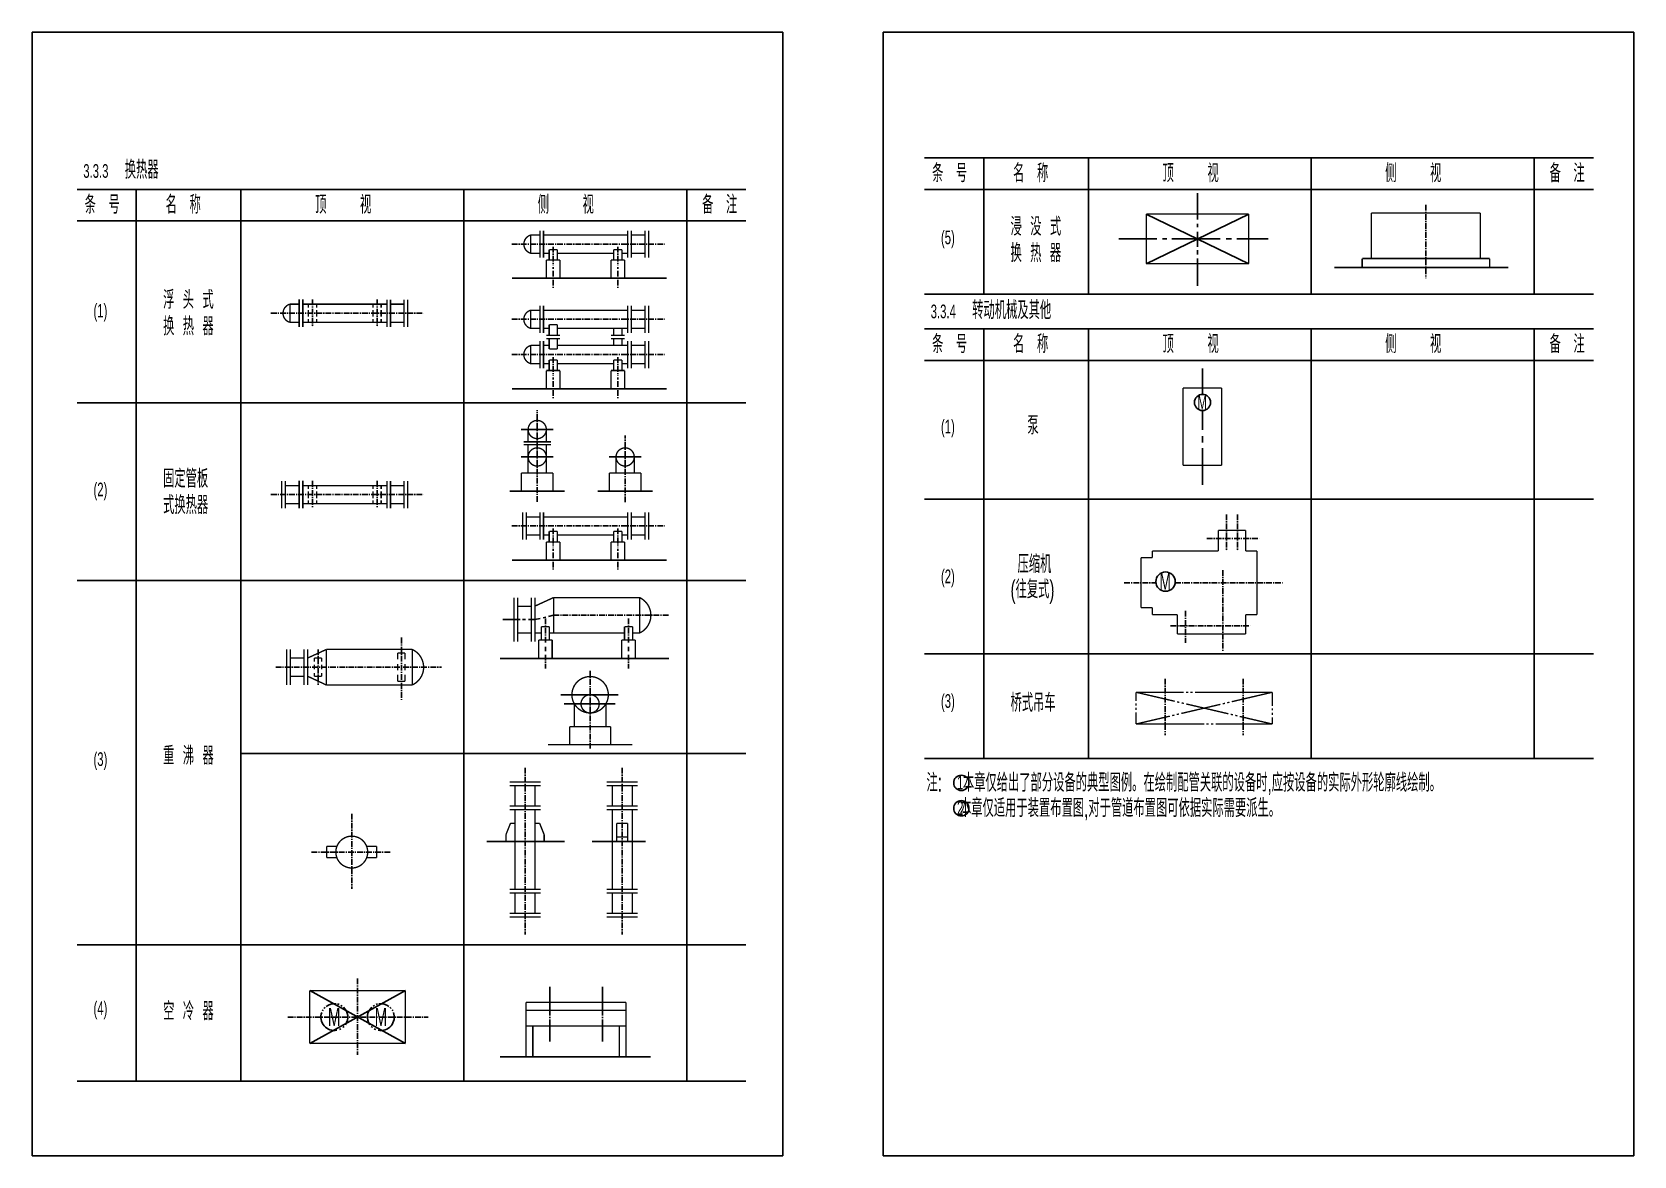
# Model space of a CAD drawing. Header units: inches. Extents: x -18 to 2014, y 4 to 801.
# Drawn here: x 1101.5 to 1453.5, y 552.9 to 799.9 of the extents above; entities that cross this region are included whole.
import ezdxf

# ---------------------------------------------------------------- set-up
doc = ezdxf.new("R2010")
doc.units = ezdxf.units.IN
doc.header["$MEASUREMENT"] = 0
doc.linetypes.add('CENTER', pattern=[2, 1.25, -0.25, 0.25, -0.25])
doc.styles.get("Standard").update_dxf_attribs({"font": 'pdatxt.shx', "bigfont": 'hztxt.shx'})

msp = doc.modelspace()

# ---------------------------------------------------------------- linework, layer by layer
at = {"color": 3}
for p, q in [((1101.471677531648, 799.9222057651165), (1266.471677531648, 799.9222057651165)), ((1101.471677531648, 552.9222057651165), (1101.471677531648, 799.9222057651165)), ((1266.471677531648, 799.9222057651165), (1266.471677531648, 552.9222057651165)), ((1288.548120083689, 552.9222057651165), (1288.548120083689, 799.9222057651165)), ((1288.548120083689, 799.9222057651165), (1453.548120083689, 799.9222057651165)), ((1453.548120083689, 799.9222057651165), (1453.548120083689, 552.9222057651165)), ((1297.629512718955, 772.2471729214911), (1444.629512718955, 772.2471729214911)), ((1310.629512718955, 772.2471729214911), (1310.629512718955, 742.3132085268888)), ((1333.629512718955, 772.2471729214911), (1333.629512718955, 742.3132085268888)), ((1382.629512718955, 772.2471729214911), (1382.629512718955, 742.3132085268888)), ((1431.629512718955, 772.2471729214911), (1431.629512718955, 742.3132085268888)), ((1111.369897073809, 765.3319345119543), (1258.369897073809, 765.3319345119543)), ((1124.369897073809, 765.3319345119543), (1124.369897073809, 569.3319345119543)), ((1147.369897073809, 765.3319345119543), (1147.369897073809, 569.3319345119543)), ((1196.369897073809, 765.3319345119543), (1196.369897073809, 569.3319345119543)), ((1245.369897073809, 765.3319345119543), (1245.36989707381, 569.3319345119543)), ((1297.629512718955, 765.3132085268888), (1444.629512718955, 765.3132085268888)), ((1357.624707480202, 764.5075521447201), (1357.624707480202, 758.7356069322142)), ((1111.369897073809, 758.397970117352), (1258.369897073809, 758.397970117352)), ((1346.374707480202, 749.0143904572789), (1368.874707480202, 759.9169858163262)), ((1368.874707480202, 749.0143904572789), (1346.374707480202, 759.9169858163262)), ((1357.624707480202, 757.8058962756146), (1357.624707480202, 757.01564234915)), ((1348.706299878563, 754.4810452647455), (1340.345517931102, 754.4810452647455)), ((1350.846074452209, 754.4810452647455), (1349.915737363414, 754.4810452647455)), ((1362.568327615672, 754.4810452647455), (1352.00899946611, 754.4810452647455)), ((1357.624707480202, 756.0394478711045), (1357.624707480202, 752.6924916136652)), ((1365.080242138906, 754.4810452647455), (1363.917320777913, 754.4810452647455)), ((1373.181266225406, 754.4810452647455), (1366.289679623758, 754.4810452647455)), ((1357.624707480202, 751.995207962991), (1357.624707480202, 751.0190134849455)), ((1357.624707480202, 750.182275737035), (1357.624707480202, 744.136911923243)), ((1387.717697004509, 748.1536564732505), (1425.902539796092, 748.1536564732505)), ((1206.982624456852, 745.8043851030742), (1240.895180081215, 745.8043851030742)), ((1160.153938203091, 741.1195121234741), (1160.153938203091, 735.119512123474)), ((1160.953938203091, 741.1195121234741), (1160.953938203091, 735.119512123474)), ((1297.629512718955, 742.3132085268888), (1444.629512718955, 742.3132085268888)), ((1297.629512718955, 734.6953329556405), (1444.629512718955, 734.6953329556405)), ((1310.629512718955, 734.6953329556405), (1310.629512718955, 640.2613685610382)), ((1333.629512718955, 734.6953329556405), (1333.629512718955, 640.2613685610382)), ((1382.629512718955, 734.6953329556405), (1382.629512718955, 640.2613685610382)), ((1431.629512718955, 734.6953329556405), (1431.629512718955, 640.2613685610382)), ((1297.629512718955, 727.7613685610382), (1444.629512718955, 727.7613685610382)), ((1358.704737917425, 725.9940091736779), (1358.704737917425, 720.2960843206778)), ((1111.369897073809, 718.397970117352), (1258.369897073809, 718.397970117352)), ((1206.982624456852, 721.5397565871034), (1240.895180081215, 721.5397565871034)), ((1358.704737917425, 716.7453014926948), (1358.704737917425, 712.5176345045621)), ((1209.003539271024, 712.564566939467), (1216.003539271024, 712.564566939467)), ((1358.704737917425, 711.1258317465453), (1358.704737917425, 709.680502163833)), ((1358.704737917425, 708.4492930443944), (1358.704737917425, 700.4464429831879)), ((1209.003539271024, 706.5392746300445), (1216.003539271024, 706.5392746300445)), ((1228.328168689543, 706.5392746300445), (1235.328168689543, 706.5392746300445)), ((1160.153938203091, 701.2604790774644), (1160.153938203091, 695.2604790774644)), ((1160.953938203091, 701.2604790774644), (1160.953938203091, 695.2604790774644)), ((1206.503539271024, 699.0392746300445), (1218.503539271024, 699.0392746300445)), ((1225.828168689543, 699.0392746300445), (1237.828168689543, 699.0392746300445)), ((1297.629512718955, 697.2613685610382), (1444.629512718955, 697.2613685610382)), ((1206.982624456852, 683.8743149535137), (1240.895180081215, 683.8743149535137)), ((1111.369897073809, 679.397970117352), (1258.369897073809, 679.397970117352)), ((1204.977880544297, 670.783045743891), (1208.757299169695, 670.783045743891)), ((1209.284662116857, 670.783045743891), (1209.943862147903, 670.783045743891)), ((1210.603062178948, 670.783045743891), (1211.988392250703, 670.783045743891)), ((1211.988392250703, 670.783045743891), (1213.147605026231, 671.0532985895175)), ((1213.792248212188, 671.2035873536654), (1214.382658951163, 671.341232646803)), ((1215.014751711738, 671.4885954699635), (1216.088392250703, 671.7388984488132)), ((1204.349470870406, 662.2634024838803), (1241.404871198056, 662.2634024838803)), ((1297.629512718955, 663.2613685610382), (1444.629512718955, 663.2613685610382)), ((1220.627548396472, 656.2161042116127), (1220.627548396472, 656.3134285795186)), ((1227.627548396472, 656.2161042116127), (1227.627548396472, 656.3134285795186)), ((1217.724880190392, 654.279612538509), (1230.308247845892, 654.279612538509)), ((1218.459673488841, 652.279612538509), (1229.665299600227, 652.279612538509)), ((1147.369897073809, 641.397970117352), (1258.369897073809, 641.397970117352)), ((1297.629512718955, 640.2613685610382), (1444.629512718955, 640.2613685610382)), ((1201.42174954156, 622.0330544078674), (1218.494876558232, 622.0330544078674)), ((1224.604192632919, 622.0330544078674), (1236.278263946713, 622.0330544078674)), ((1111.369897073809, 599.3319345119543), (1258.369897073809, 599.3319345119543)), ((1183.522333573603, 589.2504557773019), (1162.522333573603, 577.6504557773019)), ((1162.522333573603, 589.2504557773019), (1183.522333573603, 577.6504557773019)), ((1215.238815824954, 583.8172599650406), (1215.238815824954, 590.0628584419336)), ((1226.838815824954, 583.8172599650406), (1226.838815824954, 590.0628584419337)), ((1215.238815824954, 583.2172599650406), (1215.238815824954, 583.5172599650406)), ((1215.238815824954, 578.0628584419337), (1215.238815824954, 582.9172599650407)), ((1226.838815824954, 583.2172599650406), (1226.838815824954, 583.5172599650406)), ((1226.838815824954, 578.0628584419337), (1226.838815824954, 582.9172599650406)), ((1204.354625122862, 574.6967188866719), (1237.407158474524, 574.6967188866719)), ((1111.369897073809, 569.3319345119543), (1258.369897073809, 569.3319345119543)), ((1266.471677531648, 552.9222057651165), (1101.471677531648, 552.9222057651165)), ((1453.548120083689, 552.9222057651165), (1288.548120083689, 552.9222057651165))]:
    msp.add_line(p, q, dxfattribs=at)
at = {"color": 3, "linetype": 'CENTER'}
for p, q in [((1407.814982107514, 761.92535809133), (1407.814982107514, 745.8583746255028)), ((1206.915934261049, 753.3043851030742), (1240.468755209627, 753.3043851030742)), ((1216.030772226419, 752.7359441655057), (1216.030772226419, 748.6555244633497)), ((1230.23077222642, 752.7359441655057), (1230.23077222642, 748.6555244633497)), ((1216.030772226419, 748.2555244633497), (1216.030772226419, 747.8555244633498)), ((1216.030772226419, 747.4555244633498), (1216.030772226419, 743.5059483506424)), ((1230.23077222642, 748.2555244633497), (1230.23077222642, 747.8555244633498)), ((1230.23077222642, 747.4555244633498), (1230.23077222642, 743.5059483506424)), ((1163.103938203091, 741.1195121234741), (1163.103938203091, 735.119512123474)), ((1177.303938203091, 741.1195121234741), (1177.303938203091, 735.119512123474)), ((1153.98910023772, 738.1195121234741), (1187.541921186298, 738.1195121234741)), ((1206.915934261049, 736.7908778641337), (1240.468755209627, 736.7908778641337)), ((1206.915934261049, 729.0397565871034), (1240.468755209627, 729.0397565871034)), ((1216.030772226419, 728.4713156495349), (1216.030772226419, 724.3908959473789)), ((1230.23077222642, 728.4713156495349), (1230.23077222642, 724.3908959473789)), ((1216.030772226419, 723.9908959473789), (1216.030772226419, 723.590895947379)), ((1216.030772226419, 723.190895947379), (1216.030772226419, 719.2413198346716)), ((1230.23077222642, 723.9908959473789), (1230.23077222642, 723.590895947379)), ((1230.23077222642, 723.190895947379), (1230.23077222642, 719.2413198346716)), ((1212.503539271024, 696.6842022922816), (1212.503539271024, 716.8436235045341)), ((1231.828168689543, 696.5899998200349), (1231.828168689543, 711.2856539458891)), ((1163.103938203091, 701.2604790774644), (1163.103938203091, 695.2604790774644)), ((1177.303938203091, 701.2604790774644), (1177.303938203091, 695.2604790774644)), ((1153.98910023772, 698.2604790774644), (1187.541921186298, 698.2604790774644)), ((1364.014445435855, 693.9034797915072), (1364.014445435855, 685.9003057726486)), ((1366.414445435855, 693.9034797915073), (1366.414445435855, 685.9003057726487)), ((1206.915934261049, 691.3743149535137), (1240.468755209627, 691.3743149535137)), ((1216.030772226419, 690.8058740159452), (1216.030772226419, 686.7254543137893)), ((1230.23077222642, 690.8058740159452), (1230.23077222642, 686.7254543137893)), ((1359.644339558271, 688.6003057726487), (1371.196681383181, 688.6003057726487)), ((1216.030772226419, 686.3254543137894), (1216.030772226419, 685.9254543137894)), ((1216.030772226419, 685.5254543137894), (1216.030772226419, 681.575878201082)), ((1230.23077222642, 686.3254543137894), (1230.23077222642, 685.9254543137894)), ((1230.23077222642, 685.5254543137894), (1230.23077222642, 681.575878201082)), ((1363.214445435855, 681.6705256331604), (1363.214445435855, 663.8180105151403)), ((1341.518327712645, 678.9003057726486), (1348.483002365986, 678.9003057726486)), ((1352.716897173565, 678.9003057726486), (1376.323427445008, 678.9003057726486)), ((1355.014445435855, 672.6960518055504), (1355.014445435855, 665.6897037678333)), ((1214.288392250703, 671.0154358892386), (1214.288392250703, 665.5964623035065)), ((1216.088392250703, 671.7388984488132), (1241.400619213748, 671.7388984488132)), ((1232.588392250703, 671.0154358892386), (1232.588392250703, 665.5964623035065)), ((1351.677209532552, 669.4003057726486), (1369.204897050297, 669.4003057726486)), ((1182.644211978914, 666.8293143515535), (1182.644211978914, 653.186960968175)), ((1164.344211978914, 664.230786594856), (1164.344211978914, 656.4307865948559)), ((1214.288392250703, 664.7830787166454), (1214.288392250703, 664.3830787166454)), ((1214.288392250703, 664.5791235219925), (1214.288392250703, 663.8443763598284)), ((1214.288392250703, 663.0531140332723), (1214.288392250703, 660.0684840906612)), ((1232.588392250703, 664.7830787166454), (1232.588392250703, 664.3830787166454)), ((1232.588392250703, 664.5791235219925), (1232.588392250703, 663.8443763598284)), ((1232.588392250703, 663.0531140332723), (1232.588392250703, 660.0684840906612)), ((1155.0221716965, 660.3307865948559), (1191.456438941959, 660.3307865948559)), ((1224.127548396472, 642.4535248646708), (1224.127548396472, 659.525988537569)), ((1350.489268472153, 657.7922196681357), (1350.489268472153, 645.4225180236187)), ((1367.680486161877, 657.7922196681357), (1367.680486161877, 645.4225180236187)), ((1209.828291461031, 638.2325990428911), (1209.828291461031, 601.625832695868)), ((1231.180540234819, 638.2325990428911), (1231.180540234819, 601.625832695868)), ((1171.74214292376, 628.1369528191324), (1171.74214292376, 611.6567754411766)), ((1162.921215179687, 619.7052352015568), (1180.371311289636, 619.7052352015568)), ((1173.022333573603, 591.895975048348), (1173.022333573603, 575.1755509561863)), ((1157.656480537779, 583.4504557773018), (1188.558919852163, 583.4504557773018))]:
    msp.add_line(p, q, dxfattribs=at)
at = {"color": 3, "const_width": 0.3}
for points in [[(1346.374707480202, 759.9169858163262), (1346.374707480202, 749.0143904572789)], [(1346.374707480202, 759.9169858163262), (1368.874707480202, 759.9169858163262)], [(1368.874707480202, 759.9169858163262), (1368.874707480202, 749.0143904572789)], [(1395.814982107514, 760.1536564732506), (1395.814982107514, 750.1536564732505)], [(1395.814982107514, 760.1536564732506), (1419.814982107514, 760.1536564732505)], [(1419.814982107514, 760.1536564732505), (1419.814982107514, 750.1536564732505)], [(1211.08077222642, 755.3043851030742), (1211.08077222642, 751.3043851030742)], [(1211.08077222642, 755.3043851030742), (1213.08077222642, 755.3043851030742)], [(1213.08077222642, 756.3043851030742), (1213.08077222642, 750.3043851030741)], [(1213.88077222642, 756.3043851030742), (1213.88077222642, 750.3043851030741)], [(1213.88077222642, 755.3043851030742), (1232.38077222642, 755.3043851030741)], [(1232.38077222642, 756.3043851030742), (1232.38077222642, 750.3043851030741)], [(1233.18077222642, 756.3043851030742), (1233.18077222642, 750.3043851030741)], [(1233.18077222642, 755.3043851030741), (1236.18077222642, 755.3043851030741)], [(1236.18077222642, 756.3043851030742), (1236.18077222642, 750.3043851030741)], [(1236.98077222642, 756.3043851030742), (1236.98077222642, 750.3043851030741)], [(1211.08077222642, 751.3043851030742), (1213.08077222642, 751.3043851030742)], [(1213.88077222642, 751.3043851030742), (1215.13077222642, 751.3043851030742)], [(1214.530772226419, 749.8043851030742), (1217.530772226419, 749.8043851030742)], [(1215.13077222642, 752.1043851030742), (1216.93077222642, 752.1043851030742)], [(1215.13077222642, 752.1043851030742), (1215.13077222642, 749.8043851030742)], [(1216.93077222642, 752.1043851030742), (1216.93077222642, 749.8043851030742)], [(1216.93077222642, 751.3043851030742), (1229.33077222642, 751.3043851030742)], [(1228.73077222642, 749.8043851030742), (1231.73077222642, 749.8043851030742)], [(1229.33077222642, 752.1043851030742), (1231.13077222642, 752.1043851030742)], [(1229.33077222642, 752.1043851030742), (1229.33077222642, 749.8043851030742)], [(1231.13077222642, 752.1043851030742), (1231.13077222642, 749.8043851030742)], [(1231.13077222642, 751.3043851030742), (1232.38077222642, 751.3043851030742)], [(1233.18077222642, 751.3043851030741), (1236.18077222642, 751.3043851030741)], [(1393.814982107514, 750.1536564732505), (1393.814982107514, 748.1536564732505)], [(1393.814982107514, 750.1536564732505), (1421.814982107514, 750.1536564732505)], [(1421.814982107514, 750.1536564732505), (1421.814982107514, 748.1536564732505)], [(1368.874707480202, 749.0143904572789), (1346.374707480202, 749.0143904572789)], [(1158.153938203091, 740.1195121234742), (1160.153938203091, 740.1195121234741)], [(1158.153938203091, 740.1195121234742), (1158.153938203091, 736.1195121234741)], [(1160.953938203091, 740.1195121234741), (1179.453938203091, 740.119512123474)], [(1162.203938203091, 740.1195121234741), (1162.203938203091, 739.3629689135819)], [(1164.003938203092, 740.1195121234741), (1164.003938203092, 739.3629689135819)], [(1176.403938203091, 740.1195121234741), (1176.403938203091, 739.3629689135819)], [(1178.203938203091, 740.1195121234741), (1178.203938203091, 739.3629689135819)], [(1179.453938203091, 741.1195121234741), (1179.453938203091, 735.119512123474)], [(1180.253938203092, 741.1195121234741), (1180.253938203091, 735.119512123474)], [(1180.253938203091, 740.119512123474), (1183.253938203092, 740.119512123474)], [(1183.253938203092, 741.1195121234741), (1183.253938203091, 735.119512123474)], [(1184.053938203091, 741.1195121234741), (1184.053938203091, 735.119512123474)], [(1213.08077222642, 739.7908778641337), (1213.08077222642, 733.7908778641337)], [(1213.88077222642, 739.7908778641337), (1213.88077222642, 733.7908778641337)], [(1232.38077222642, 739.7908778641337), (1232.38077222642, 733.7908778641337)], [(1233.18077222642, 739.7908778641337), (1233.18077222642, 733.7908778641337)], [(1236.18077222642, 739.7908778641337), (1236.18077222642, 733.7908778641337)], [(1236.98077222642, 739.7908778641337), (1236.98077222642, 733.7908778641337)], [(1158.153938203091, 736.1195121234741), (1160.153938203091, 736.1195121234741)], [(1160.953938203091, 736.1195121234741), (1179.453938203091, 736.1195121234741)], [(1162.203938203091, 738.8629689135819), (1162.203938203091, 737.3354218121896)], [(1162.203938203091, 736.8354218121896), (1162.203938203091, 736.1195121234741)], [(1164.003938203092, 738.8629689135819), (1164.003938203091, 737.3354218121896)], [(1164.003938203091, 736.8354218121896), (1164.003938203091, 736.1195121234741)], [(1176.403938203091, 738.8629689135819), (1176.403938203091, 737.3354218121896)], [(1176.403938203091, 736.8354218121896), (1176.403938203091, 736.1195121234741)], [(1178.203938203091, 738.8629689135819), (1178.203938203091, 737.3354218121896)], [(1178.203938203091, 736.8354218121896), (1178.203938203091, 736.1195121234741)], [(1180.253938203091, 736.119512123474), (1183.253938203091, 736.119512123474)], [(1211.08077222642, 738.7908778641337), (1213.08077222642, 738.7908778641337)], [(1211.08077222642, 738.7908778641337), (1211.08077222642, 734.7908778641337)], [(1213.88077222642, 738.7908778641337), (1232.38077222642, 738.7908778641337)], [(1233.18077222642, 738.7908778641337), (1236.18077222642, 738.7908778641337)], [(1211.08077222642, 734.7908778641337), (1213.08077222642, 734.7908778641337)], [(1213.88077222642, 734.7908778641337), (1215.13077222642, 734.7908778641337)], [(1214.530772226419, 733.2908778641337), (1217.530772226419, 733.2908778641337)], [(1214.530772226419, 732.5397565871033), (1217.530772226419, 732.5397565871033)], [(1215.13077222642, 735.5908778641336), (1215.13077222642, 733.2908778641337)], [(1215.13077222642, 735.5908778641336), (1216.93077222642, 735.5908778641336)], [(1215.13077222642, 730.2397565871032), (1215.13077222642, 732.5397565871033)], [(1216.93077222642, 735.5908778641336), (1216.93077222642, 733.2908778641337)], [(1216.93077222642, 734.7908778641337), (1232.38077222642, 734.7908778641337)], [(1216.93077222642, 730.2397565871032), (1216.93077222642, 732.5397565871033)], [(1228.73077222642, 733.2908778641337), (1231.73077222642, 733.2908778641337)], [(1228.73077222642, 732.5397565871033), (1231.73077222642, 732.5397565871033)], [(1229.33077222642, 734.7908778641337), (1229.33077222642, 733.2908778641337)], [(1229.33077222642, 731.0397565871033), (1229.33077222642, 732.5397565871033)], [(1231.13077222642, 734.7908778641337), (1231.13077222642, 733.2908778641337)], [(1231.13077222642, 734.7908778641337), (1232.38077222642, 734.7908778641337)], [(1231.13077222642, 731.0397565871033), (1231.13077222642, 732.5397565871033)], [(1233.18077222642, 734.7908778641337), (1236.18077222642, 734.7908778641337)], [(1211.08077222642, 731.0397565871034), (1213.08077222642, 731.0397565871034)], [(1211.08077222642, 731.0397565871034), (1211.08077222642, 727.0397565871034)], [(1213.08077222642, 732.0397565871034), (1213.08077222642, 726.0397565871033)], [(1213.88077222642, 732.0397565871034), (1213.88077222642, 726.0397565871033)], [(1213.88077222642, 731.0397565871034), (1215.13077222642, 731.0397565871034)], [(1215.13077222642, 730.2397565871032), (1216.93077222642, 730.2397565871032)], [(1216.93077222642, 731.0397565871034), (1232.38077222642, 731.0397565871033)], [(1232.38077222642, 732.0397565871034), (1232.38077222642, 726.0397565871033)], [(1233.18077222642, 732.0397565871034), (1233.18077222642, 726.0397565871033)], [(1233.18077222642, 731.0397565871033), (1236.18077222642, 731.0397565871033)], [(1236.18077222642, 732.0397565871034), (1236.18077222642, 726.0397565871033)], [(1236.98077222642, 732.0397565871034), (1236.98077222642, 726.0397565871033)], [(1211.08077222642, 727.0397565871034), (1213.08077222642, 727.0397565871034)], [(1213.88077222642, 727.0397565871034), (1215.13077222642, 727.0397565871034)], [(1214.530772226419, 725.5397565871034), (1217.530772226419, 725.5397565871034)], [(1215.13077222642, 727.8397565871034), (1215.13077222642, 725.5397565871034)], [(1215.13077222642, 727.8397565871034), (1216.93077222642, 727.8397565871034)], [(1216.93077222642, 727.8397565871034), (1216.93077222642, 725.5397565871034)], [(1216.93077222642, 727.0397565871034), (1229.33077222642, 727.0397565871034)], [(1228.73077222642, 725.5397565871034), (1231.73077222642, 725.5397565871034)], [(1229.33077222642, 727.8397565871034), (1229.33077222642, 725.5397565871034)], [(1229.33077222642, 727.8397565871034), (1231.13077222642, 727.8397565871034)], [(1231.13077222642, 727.8397565871034), (1231.13077222642, 725.5397565871034)], [(1231.13077222642, 727.0397565871034), (1232.38077222642, 727.0397565871034)], [(1233.18077222642, 727.0397565871033), (1236.18077222642, 727.0397565871033)], [(1354.454737917425, 721.6847812049904), (1362.954737917425, 721.6847812049904)], [(1354.454737917425, 721.6847812049904), (1354.454737917425, 704.6847812049904)], [(1362.954737917425, 721.6847812049904), (1362.954737917425, 704.6847812049904)], [(1210.503539271024, 712.564566939467), (1210.503539271024, 709.864566939467)], [(1214.503539271024, 712.564566939467), (1214.503539271024, 709.864566939467)], [(1209.503539271024, 709.864566939467), (1215.503539271024, 709.864566939467)], [(1209.503539271024, 709.2392746300445), (1215.503539271024, 709.2392746300445)], [(1210.503539271024, 703.0392746300445), (1210.503539271024, 709.2392746300445)], [(1214.503539271024, 703.0392746300445), (1214.503539271024, 709.2392746300445)], [(1229.828168689543, 703.0392746300445), (1229.828168689543, 706.5392746300445)], [(1233.828168689543, 703.0392746300445), (1233.828168689543, 706.5392746300445)], [(1354.454737917425, 704.6847812049904), (1362.954737917425, 704.6847812049904)], [(1156.353938203091, 701.2604790774644), (1156.353938203091, 695.2604790774644)], [(1157.153938203091, 701.2604790774644), (1157.153938203091, 695.2604790774644)], [(1179.453938203091, 701.2604790774644), (1179.453938203091, 695.2604790774644)], [(1180.253938203092, 701.2604790774644), (1180.253938203091, 695.2604790774644)], [(1183.253938203092, 701.2604790774644), (1183.253938203091, 695.2604790774644)], [(1184.053938203091, 701.2604790774644), (1184.053938203091, 695.2604790774644)], [(1209.003539271024, 703.0392746300445), (1216.003539271024, 703.0392746300445)], [(1209.003539271024, 699.0392746300445), (1209.003539271024, 703.0392746300445)], [(1216.003539271024, 699.0392746300445), (1216.003539271024, 703.0392746300445)], [(1228.328168689543, 703.0392746300445), (1235.328168689543, 703.0392746300445)], [(1228.328168689543, 699.0392746300445), (1228.328168689543, 703.0392746300445)], [(1235.328168689543, 699.0392746300445), (1235.328168689543, 703.0392746300445)], [(1160.153938203091, 700.2604790774644), (1157.153938203091, 700.2604790774644)], [(1160.953938203091, 700.2604790774644), (1179.453938203091, 700.2604790774644)], [(1162.203938203091, 700.2604790774644), (1162.203938203091, 699.5039358675722)], [(1162.203938203091, 699.0039358675722), (1162.203938203091, 697.47638876618)], [(1162.203938203091, 696.97638876618), (1162.203938203091, 696.2604790774644)], [(1164.003938203092, 700.2604790774644), (1164.003938203092, 699.5039358675722)], [(1164.003938203092, 699.0039358675722), (1164.003938203091, 697.47638876618)], [(1164.003938203091, 696.97638876618), (1164.003938203091, 696.2604790774644)], [(1176.403938203091, 700.2604790774644), (1176.403938203091, 699.5039358675722)], [(1176.403938203091, 699.0039358675722), (1176.403938203091, 697.47638876618)], [(1176.403938203091, 696.97638876618), (1176.403938203091, 696.2604790774644)], [(1178.203938203091, 700.2604790774644), (1178.203938203091, 699.5039358675722)], [(1178.203938203091, 699.0039358675722), (1178.203938203091, 697.47638876618)], [(1178.203938203091, 696.97638876618), (1178.203938203091, 696.2604790774644)], [(1180.253938203091, 700.2604790774644), (1183.253938203092, 700.2604790774644)], [(1160.153938203091, 696.2604790774644), (1157.153938203091, 696.2604790774644)], [(1160.953938203091, 696.2604790774644), (1179.453938203091, 696.2604790774644)], [(1180.253938203091, 696.2604790774644), (1183.253938203091, 696.2604790774644)], [(1209.280772226419, 694.3743149535137), (1209.280772226419, 688.3743149535137)], [(1210.08077222642, 694.3743149535137), (1210.08077222642, 688.3743149535137)], [(1213.08077222642, 694.3743149535137), (1213.08077222642, 688.3743149535137)], [(1213.88077222642, 694.3743149535137), (1213.88077222642, 688.3743149535137)], [(1232.38077222642, 694.3743149535137), (1232.38077222642, 688.3743149535137)], [(1233.18077222642, 694.3743149535137), (1233.18077222642, 688.3743149535137)], [(1236.18077222642, 694.3743149535137), (1236.18077222642, 688.3743149535137)], [(1236.98077222642, 694.3743149535137), (1236.98077222642, 688.3743149535137)], [(1213.08077222642, 693.3743149535137), (1210.08077222642, 693.3743149535137)], [(1213.88077222642, 693.3743149535137), (1232.38077222642, 693.3743149535137)], [(1215.13077222642, 690.1743149535138), (1215.13077222642, 687.8743149535137)], [(1215.13077222642, 690.1743149535138), (1216.93077222642, 690.1743149535138)], [(1216.93077222642, 690.1743149535138), (1216.93077222642, 687.8743149535137)], [(1229.33077222642, 690.1743149535138), (1229.33077222642, 687.8743149535137)], [(1229.33077222642, 690.1743149535138), (1231.13077222642, 690.1743149535138)], [(1231.13077222642, 690.1743149535138), (1231.13077222642, 687.8743149535137)], [(1233.18077222642, 693.3743149535137), (1236.18077222642, 693.3743149535137)], [(1362.214445435855, 690.4003057726486), (1368.214445435855, 690.4003057726487)], [(1362.214445435855, 690.4003057726486), (1362.214445435855, 685.9003057726487)], [(1368.214445435855, 690.4003057726487), (1368.214445435855, 685.9003057726487)], [(1213.08077222642, 689.3743149535137), (1210.08077222642, 689.3743149535137)], [(1213.88077222642, 689.3743149535137), (1215.13077222642, 689.3743149535137)], [(1214.530772226419, 687.8743149535137), (1217.530772226419, 687.8743149535137)], [(1216.93077222642, 689.3743149535137), (1229.33077222642, 689.3743149535137)], [(1228.73077222642, 687.8743149535137), (1231.73077222642, 687.8743149535137)], [(1231.13077222642, 689.3743149535137), (1232.38077222642, 689.3743149535137)], [(1233.18077222642, 689.3743149535137), (1236.18077222642, 689.3743149535137)], [(1345.214445435855, 684.4003057726487), (1347.714445435855, 684.4003057726487)], [(1345.214445435855, 684.4003057726487), (1345.214445435855, 673.4003057726486)], [(1347.714445435855, 685.9003057726486), (1347.714445435855, 684.4003057726487)], [(1347.714445435855, 685.9003057726486), (1362.214445435855, 685.9003057726487)], [(1368.214445435855, 685.9003057726487), (1370.714445435855, 685.9003057726487)], [(1370.714445435855, 685.9003057726487), (1370.714445435855, 671.9003057726486)], [(1207.388392250703, 675.6388984488132), (1207.388392250703, 665.9271930389688)], [(1208.188392250703, 675.6388984488132), (1208.188392250703, 665.9271930389688)], [(1208.188392250703, 673.7388984488132), (1211.188392250703, 673.7388984488131)], [(1211.188392250703, 675.6388984488132), (1211.188392250703, 665.9271930389688)], [(1211.988392250703, 675.6388984488132), (1211.988392250703, 665.9271930389688)], [(1211.988392250703, 673.7541661799586), (1216.088392250703, 675.6388984488132)], [(1216.088392250703, 675.6388984488132), (1234.988392250703, 675.6388984488132)], [(1216.088392250703, 675.6388984488132), (1216.088392250703, 667.8388984488132)], [(1234.988392250703, 675.6388984488132), (1234.988392250703, 667.8388984488131)], [(1345.214445435855, 673.4003057726486), (1347.714445435855, 673.4003057726486)], [(1347.714445435855, 673.4003057726486), (1347.714445435855, 671.9003057726486)], [(1213.388392250703, 669.2691744929846), (1215.188392250703, 669.2691744929846)], [(1213.388392250704, 669.2691744929846), (1213.388392250704, 666.3319393563697)], [(1215.188392250703, 669.2691744929846), (1215.188392250703, 666.3319393563697)], [(1231.688392250703, 669.2691744929846), (1231.688392250703, 666.3319393563697)], [(1231.688392250703, 669.2691744929846), (1233.488392250703, 669.2691744929846)], [(1233.488392250703, 669.2691744929846), (1233.488392250703, 666.3319393563697)], [(1347.714445435855, 671.9003057726486), (1353.214445435855, 671.9003057726486)], [(1353.214445435855, 671.900305772649), (1353.214445435855, 667.6003057726485)], [(1368.214445435855, 671.9003057726486), (1370.714445435855, 671.9003057726486)], [(1368.214445435855, 671.9003057726486), (1368.214445435855, 667.6003057726487)], [(1208.188392250703, 667.8388984488131), (1211.188392250703, 667.8388984488131)], [(1211.988392250703, 667.8388984488131), (1213.388392250704, 667.8388984488131)], [(1212.788392250703, 666.3319393563697), (1215.788392250703, 666.3319393563697)], [(1215.188392250703, 667.8388984488131), (1231.688392250703, 667.8388984488132)], [(1231.088392250703, 666.3319393563697), (1234.088392250703, 666.3319393563697)], [(1233.488392250703, 667.8388984488132), (1234.988392250703, 667.8388984488132)], [(1353.214445435855, 667.6003057726485), (1368.214445435855, 667.6003057726487)], [(1157.444211978914, 664.230786594856), (1157.444211978914, 656.4307865948559)], [(1158.244211978914, 664.230786594856), (1158.244211978914, 656.4307865948559)], [(1158.244211978914, 662.3307865948559), (1161.244211978914, 662.3307865948559)], [(1161.244211978914, 664.230786594856), (1161.244211978914, 656.4307865948559)], [(1162.044211978914, 662.3460543260014), (1166.144211978914, 664.230786594856)], [(1162.044211978914, 664.230786594856), (1162.044211978914, 656.4307865948559)], [(1163.544211978914, 662.3307865948559), (1163.544211978914, 661.545444856692)], [(1163.544211978914, 662.3307865948559), (1165.144211978914, 662.3307865948559)], [(1165.144211978914, 662.3307865948559), (1165.144211978914, 661.545444856692)], [(1166.144211978914, 664.230786594856), (1185.044211978914, 664.230786594856)], [(1166.144211978914, 664.230786594856), (1166.144211978914, 656.4307865948559)], [(1181.844211978914, 663.4307865948559), (1181.844211978914, 662.0471041554298)], [(1181.844211978914, 663.4307865948559), (1183.444211978914, 663.4307865948559)], [(1183.444211978914, 663.4307865948559), (1183.444211978914, 662.0471041554298)], [(1185.044211978914, 664.2307865948559), (1185.044211978914, 656.4307865948559)], [(1158.244211978914, 658.3307865948559), (1161.244211978914, 658.330786594856)], [(1162.044211978914, 658.3484433224085), (1166.144211978914, 656.4307865948559)], [(1163.544211978914, 660.8649628762561), (1163.544211978914, 659.8334392964289)], [(1163.544211978914, 659.0753947617035), (1163.544211978914, 658.330786594856)], [(1163.544211978914, 658.330786594856), (1165.144211978914, 658.330786594856)], [(1165.144211978914, 660.8649628762561), (1165.144211978914, 659.8334392964289)], [(1165.144211978914, 659.0753947617035), (1165.144211978914, 658.330786594856)], [(1181.844211978914, 661.0471041554298), (1181.844211978914, 659.6740673227133)], [(1181.844211978914, 658.6740673227133), (1181.844211978914, 657.230786594856)], [(1183.444211978914, 661.0471041554298), (1183.444211978914, 659.6740673227133)], [(1183.444211978914, 658.6740673227133), (1183.444211978914, 657.230786594856)], [(1166.144211978914, 656.4307865948559), (1185.044211978914, 656.4307865948559)], [(1181.844211978914, 657.230786594856), (1183.444211978914, 657.230786594856)], [(1344.084877317015, 654.8376625715267), (1344.084877317015, 652.9171780770347)], [(1344.084877317015, 654.8376625715267), (1354.57242537179, 654.8376625715267)], [(1344.084877317015, 654.8376625715267), (1352.626948947038, 652.8445125245214)], [(1355.07242537179, 654.8376625715267), (1355.57242537179, 654.8376625715267)], [(1356.07242537179, 654.8376625715267), (1356.57242537179, 654.8376625715267)], [(1357.07242537179, 654.8376625715267), (1374.084877317015, 654.8376625715267)], [(1374.084877317015, 654.8376625715267), (1365.154220163325, 652.7538425689991)], [(1374.084877317015, 654.8376625715267), (1374.084877317015, 651.8233299005958)], [(1220.627548396472, 647.279612538509), (1220.627548396472, 652.3431208654054)], [(1227.627548396472, 647.279612538509), (1227.627548396472, 652.3431208654054)], [(1344.084877317015, 652.4171780770347), (1344.084877317015, 651.9171780770347)], [(1344.084877317015, 651.4171780770347), (1344.084877317015, 650.9171780770347)], [(1353.126948947038, 652.7278458578547), (1353.626948947038, 652.6111791911881)], [(1362.654220163325, 652.1705092356657), (1354.051215181792, 650.1631414066413)], [(1354.126948947038, 652.4945125245214), (1354.626948947038, 652.3778458578547)], [(1355.126948947038, 652.2611791911881), (1364.405559167112, 650.0961701398376)], [(1363.654220163325, 652.403842568999), (1363.154220163325, 652.2871759023324)], [(1364.654220163325, 652.6371759023324), (1364.154220163325, 652.5205092356657)], [(1374.084877317015, 651.3233299005958), (1374.084877317015, 650.8233299005958)], [(1344.084877317015, 650.4171780770347), (1344.084877317015, 647.8376625715267)], [(1351.551215181792, 649.579808073308), (1344.084877317015, 647.8376625715267)], [(1344.084877317015, 647.8376625715267), (1359.096814295877, 647.8376625715267)], [(1352.551215181792, 649.8131414066413), (1352.051215181792, 649.6964747399746)], [(1353.551215181792, 650.0464747399747), (1353.051215181792, 649.929808073308)], [(1359.596814295877, 647.8376625715267), (1360.096814295877, 647.8376625715267)], [(1360.596814295877, 647.8376625715267), (1361.096814295877, 647.8376625715267)], [(1361.596814295877, 647.8376625715267), (1374.084877317015, 647.8376625715267)], [(1364.905559167112, 649.9795034731709), (1365.405559167112, 649.8628368065042)], [(1365.905559167112, 649.7461701398375), (1366.405559167112, 649.6295034731709)], [(1366.905559167112, 649.5128368065042), (1374.084877317015, 647.8376625715267)], [(1374.084877317015, 650.3233299005958), (1374.084877317015, 649.8233299005958)], [(1374.084877317015, 649.3233299005958), (1374.084877317015, 647.8376625715267)], [(1219.627548396472, 643.279612538509), (1219.627548396472, 647.279612538509)], [(1219.627548396472, 647.279612538509), (1228.627548396472, 647.279612538509)], [(1228.627548396472, 643.279612538509), (1228.627548396472, 647.279612538509)], [(1214.877548396472, 643.279612538509), (1233.377548396472, 643.279612538509)], [(1206.428291461031, 635.1330544078673), (1213.228291461031, 635.1330544078673)], [(1206.428291461031, 634.3330544078674), (1213.228291461031, 634.3330544078674)], [(1207.628291461031, 634.3330544078674), (1207.628291461031, 629.8330544078674)], [(1212.028291461031, 634.3330544078674), (1212.028291461031, 629.8330544078674)], [(1227.780540234819, 635.1330544078673), (1234.580540234819, 635.1330544078673)], [(1227.780540234819, 634.3330544078674), (1234.580540234819, 634.3330544078674)], [(1228.980540234819, 634.3330544078674), (1228.980540234819, 629.8330544078674)], [(1233.380540234819, 634.3330544078674), (1233.380540234819, 629.8330544078674)], [(1206.428291461031, 629.8330544078674), (1213.228291461031, 629.8330544078674)], [(1206.428291461031, 629.0330544078673), (1213.228291461031, 629.0330544078673)], [(1207.628291461031, 629.0330544078674), (1207.628291461031, 611.5330544078673)], [(1212.028291461031, 629.0330544078673), (1212.028291461031, 611.5330544078673)], [(1227.780540234819, 629.8330544078674), (1234.580540234819, 629.8330544078674)], [(1227.780540234819, 629.0330544078673), (1234.580540234819, 629.0330544078673)], [(1228.980540234819, 629.0330544078674), (1228.980540234819, 611.5330544078673)], [(1233.380540234819, 629.0330544078673), (1233.380540234819, 611.5330544078673)], [(1205.628291461031, 623.5330544078674), (1206.628291461031, 626.0330544078673)], [(1205.628291461031, 623.5330544078674), (1205.628291461031, 622.0330544078674)], [(1206.628291461031, 626.0330544078673), (1207.628291461031, 626.0330544078673)], [(1212.028291461031, 626.0330544078674), (1213.028291461031, 626.0330544078674)], [(1213.028291461031, 626.0330544078674), (1214.028291461031, 623.5330544078674)], [(1214.028291461031, 623.5330544078676), (1214.028291461031, 622.0330544078674)], [(1229.980540234819, 626.0330544078674), (1232.380540234819, 626.0330544078674)], [(1229.980540234819, 623.0330544078673), (1232.380540234819, 623.0330544078673)], [(1166.24214292376, 620.9552352015568), (1168.472968716104, 620.9552352015568)], [(1166.24214292376, 620.9552352015568), (1166.24214292376, 618.4552352015568)], [(1175.011317131415, 620.9552352015568), (1177.24214292376, 620.9552352015568)], [(1177.24214292376, 620.9552352015568), (1177.24214292376, 618.4552352015568)], [(1166.24214292376, 618.4552352015568), (1168.472968716104, 618.4552352015568)], [(1175.011317131415, 618.4552352015568), (1177.24214292376, 618.4552352015568)], [(1206.428291461031, 611.5330544078673), (1213.228291461031, 611.5330544078673)], [(1206.428291461031, 610.7330544078674), (1213.228291461031, 610.7330544078674)], [(1207.628291461031, 610.7330544078674), (1207.628291461031, 606.2330544078674)], [(1212.028291461031, 610.7330544078674), (1212.028291461031, 606.2330544078674)], [(1227.780540234819, 611.5330544078673), (1234.580540234819, 611.5330544078673)], [(1227.780540234819, 610.7330544078674), (1234.580540234819, 610.7330544078674)], [(1228.980540234819, 610.7330544078674), (1228.980540234819, 606.2330544078674)], [(1233.380540234819, 610.7330544078674), (1233.380540234819, 606.2330544078674)], [(1206.428291461031, 606.2330544078674), (1213.228291461031, 606.2330544078674)], [(1206.428291461031, 605.4330544078673), (1213.228291461031, 605.4330544078674)], [(1227.780540234819, 606.2330544078674), (1234.580540234819, 606.2330544078674)], [(1227.780540234819, 605.4330544078673), (1234.580540234819, 605.4330544078674)], [(1162.522333573603, 589.2504557773019), (1183.522333573603, 589.2504557773019)], [(1162.522333573603, 589.2504557773019), (1162.522333573603, 577.6504557773019)], [(1183.522333573603, 589.2504557773019), (1183.522333573603, 577.6504557773019)], [(1210.038815824954, 574.6967188866719), (1210.038815824954, 586.6967188866718)], [(1210.038815824954, 586.6967188866718), (1232.038815824954, 586.6967188866719)], [(1210.038815824954, 584.8967188866718), (1232.038815824954, 584.8967188866718)], [(1232.038815824954, 574.6967188866719), (1232.038815824954, 586.6967188866719)], [(1210.038815824954, 581.4967188866718), (1232.038815824954, 581.4967188866718)], [(1211.538815824954, 574.6967188866719), (1211.538815824954, 581.4967188866718)], [(1230.538815824954, 574.6967188866719), (1230.538815824954, 581.4967188866718)], [(1162.522333573603, 577.6504557773019), (1183.522333573603, 577.6504557773019)]]:
    msp.add_lwpolyline(points, dxfattribs=at)
for points in [[(1211.08077222642, 755.3043851030742, 0.7591209958950986), (1211.08077222642, 751.3043851030741, 0.7591209958950986)], [(1158.153938203091, 740.1195121234742, 0.7591209958950986), (1158.153938203091, 736.119512123474, 0.7591209958950986)], [(1211.08077222642, 738.7908778641337, 0.7591209958950986), (1211.08077222642, 734.7908778641337, 0.7591209958950986)], [(1211.08077222642, 731.0397565871034, 0.7591209958950986), (1211.08077222642, 727.0397565871033, 0.7591209958950986)], [(1213.716307627634, 714.1549105857292, 1319.186579449325), (1213.721124238932, 714.1512259595225, 1319.186579449325)], [(1213.721124238932, 704.9526156099889, 1319.186579449325), (1213.716307627634, 704.9489309837822, 1319.186579449325)], [(1233.045753657452, 704.9526156099889, 1319.186579449325), (1233.040937046153, 704.9489309837822, 1319.186579449325)], [(1234.988392250703, 667.8388984488132, 0.6392439987329365), (1234.988392250703, 675.6388984488132, 0.6392439987329365)], [(1185.044211978914, 656.4307865948559, 0.6392439987329365), (1185.044211978914, 664.230786594856, 0.6392439987329365)], [(1225.542309561186, 650.5381621717638, 769.0742118708799), (1225.522831022197, 650.5308545582774, 769.0742118708799)], [(1225.317282446242, 650.6719642900364, 280.2346774082721), (1225.294214956978, 650.6551467381312, 280.2346774082721)], [(1173.838171516825, 616.9022610423732, 2696.758691559675), (1173.834011667461, 616.8991551672159, 2696.758691559675)]]:
    msp.add_lwpolyline(points, format="xyb", dxfattribs=at)
at = {"color": 3, "linetype": 'CENTER', "const_width": 0.3}
for points in [[(1214.530772226419, 749.8043851030742), (1214.530772226419, 745.8043851030742)], [(1217.530772226419, 749.8043851030742), (1217.530772226419, 745.8043851030742)], [(1228.73077222642, 749.8043851030742), (1228.73077222642, 745.8043851030742)], [(1231.73077222642, 749.8043851030742), (1231.73077222642, 745.8043851030742)], [(1214.530772226419, 725.5397565871034), (1214.530772226419, 721.5397565871034)], [(1217.530772226419, 725.5397565871034), (1217.530772226419, 721.5397565871034)], [(1228.73077222642, 725.5397565871034), (1228.73077222642, 721.5397565871034)], [(1231.73077222642, 725.5397565871034), (1231.73077222642, 721.5397565871034)], [(1214.530772226419, 687.8743149535137), (1214.530772226419, 683.8743149535137)], [(1217.530772226419, 687.8743149535137), (1217.530772226419, 683.8743149535137)], [(1228.73077222642, 687.8743149535137), (1228.73077222642, 683.8743149535137)], [(1231.73077222642, 687.8743149535137), (1231.73077222642, 683.8743149535137)], [(1212.788392250703, 666.3319393563697), (1212.788392250703, 662.2634024838803)], [(1215.788392250703, 666.3319393563697), (1215.788392250703, 662.2634024838803)], [(1231.088392250703, 666.3319393563697), (1231.088392250703, 662.2634024838803)], [(1234.088392250703, 666.3319393563697), (1234.088392250703, 662.2634024838803)], [(1229.980540234819, 626.0330544078674), (1229.980540234819, 622.0330544078673)], [(1232.380540234819, 626.0330544078674), (1232.380540234819, 622.0330544078673)]]:
    msp.add_lwpolyline(points, dxfattribs=at)
at = {"color": 3}
for centre, radius in [((1358.723675368485, 718.5206929066863), 1.775492410551863), ((1350.599949769775, 679.1410364135827), 2.130590892662235), ((1305.71478608442, 634.9064637460858), 1.682416818824947), ((1305.71478608442, 629.3224943156324), 1.682416818824947)]:
    msp.add_circle(centre, radius, dxfattribs=at)
for centre, start, end in [((1167.916515018732, 583.4369674387424), 159.817592962664, 281.3561045661573), ((1167.916515018732, 583.4369674387424), 146.4294250657786, 152.0973026876882), ((1167.916515018732, 583.4369674387424), 132.9882238033382, 139.8748421490297), ((1167.916515018732, 583.4369674387424), 82.1764223445039, 127.3252241085641), ((1167.916515018732, 583.4369674387424), 69.35193893779602, 75.8851744006954), ((1167.916515018732, 583.4369674387424), 54.38680851684001, 61.52276360469224), ((1167.916515018732, 583.4369674387424), 325.4071071278297, 47.37786183049847), ((1178.128152128474, 583.4369674387424), 132.6221381695015, 214.5928928721696), ((1178.128152128474, 583.4369674387424), 118.4772363953078, 125.6131914831599), ((1178.128152128474, 583.4369674387424), 104.1148255993046, 110.648061062204), ((1178.128152128474, 583.4369674387424), 258.6438954338427, 20.18240703733603), ((1178.128152128474, 583.4369674387424), 52.67477589143591, 97.8235776554961), ((1178.128152128474, 583.4369674387424), 40.1251578509703, 47.01177619666181), ((1178.128152128474, 583.4369674387424), 27.90269731231183, 33.57057493422141), ((1167.916515018732, 583.4369674387424), 308.7042312309073, 316.4312395335455), ((1178.128152128474, 583.4369674387424), 223.5687604664545, 231.2957687690927), ((1167.916515018732, 583.4369674387424), 292.5066571302873, 299.3164320136416), ((1178.128152128474, 583.4369674387424), 240.6835679863584, 247.4933428697125)]:
    msp.add_arc(centre, 2.949110563307863, start, end, dxfattribs=at)

# ---------------------------------------------------------------- texts
at = {"color": 3, "width": 0.62}
for s, height, p in [('换热器', 4, (1121.85447508503, 767.6741397482159)), ('条   号', 4, (1299.287634435587, 766.9163507787524)), ('名   称', 4, (1317.094378751864, 766.9163507787524)), ('顶        视', 4, (1349.951072427675, 766.9163507787524)), ('侧        视', 4, (1398.878973656373, 766.9163507787524)), ('备   注', 4, (1435.000062294524, 766.9163507787524)), ('3.3.3', 3, (1112.734409426293, 767.8854922519721)), ('条   号', 4, (1113.028018790441, 760.0011123692155)), ('名   称', 4, (1130.834763106718, 760.0011123692155)), ('顶        视', 4, (1163.691456782529, 760.0011123692155)), ('侧        视', 4, (1212.619358011227, 760.0011123692155)), ('备   注', 4, (1248.740446649378, 760.0011123692155)), ('浸  没  式', 4, (1316.531757941699, 755.1839974854819)), ('(5)', 3, (1301.240728825637, 753.2874286467603)), ('换  热  器', 4, (1316.531757941699, 749.374172763537)), ('浮  头  式', 4, (1130.272142296553, 739.0876264191576)), ('(1)', 3, (1114.981113180492, 737.191057580436)), ('3.3.4', 3, (1298.983525591131, 737.0281229924647)), ('转动机械及其他', 4, (1308.103591249868, 736.8167704887085)), ('换  热  器', 4, (1130.272142296553, 733.2778016972127)), ('条   号', 4, (1299.287634435587, 729.3645108129018)), ('名   称', 4, (1317.094378751864, 729.3645108129018)), ('顶        视', 4, (1349.951072427675, 729.3645108129018)), ('侧        视', 4, (1398.878973656373, 729.3645108129018)), ('备   注', 4, (1435.000062294524, 729.3645108129018)), ('M', 3, (1357.616128431991, 717.0219023217388)), ('(1)', 3, (1301.240728825637, 711.7341623338572)), ('泵', 4, (1320.227872012, 711.476117188235)), ('固定管板', 4, (1130.272142296553, 699.793587043162)), ('(2)', 3, (1114.981113180492, 697.8970182044404)), ('式换热器', 4, (1130.272142296553, 693.9837623212171)), ('压缩机', 4, (1318.071805470991, 681.0037224186857)), ('(2)', 3, (1301.240728825637, 678.7993519583291)), ('(往复式)', 4, (1316.531757941699, 675.4632853305595)), ('M', 3.6, (1349.270893445982, 677.3424877116458)), ('桥式吊车', 4, (1316.531757941699, 650.531325016238)), ('(3)', 3, (1301.240728825637, 651.4049760380287)), ('(3)', 3, (1114.981113180492, 638.6338819436276)), ('重  沸  器', 4, (1130.272142296553, 638.9030273126344)), ('注:     本章仅给出了部分设备的典型图例。在绘制配管关联的设备时,应按设备的实际外形轮廓线绘制。', 4, (1298.045269389869, 632.9748009662861)), ('1', 3, (1304.779477388544, 633.4732955211339)), ('2', 3, (1304.779477388544, 627.8893260906805)), ('        本章仅适用于装置布置图,对于管道布置图可依据实际需要派生。', 4, (1298.045269389869, 627.3908315358327)), ('(4)', 3, (1114.981113180492, 583.8798948936455)), ('空  冷  器', 4, (1130.272142296553, 582.7549073895418)), ('M', 4, (1166.485678464388, 581.4708953096095)), ('M', 4, (1176.775192940056, 581.4708953096095))]:
    msp.add_text(s, height=height, dxfattribs=at).set_placement(p)

doc.saveas('drawing.dxf')
